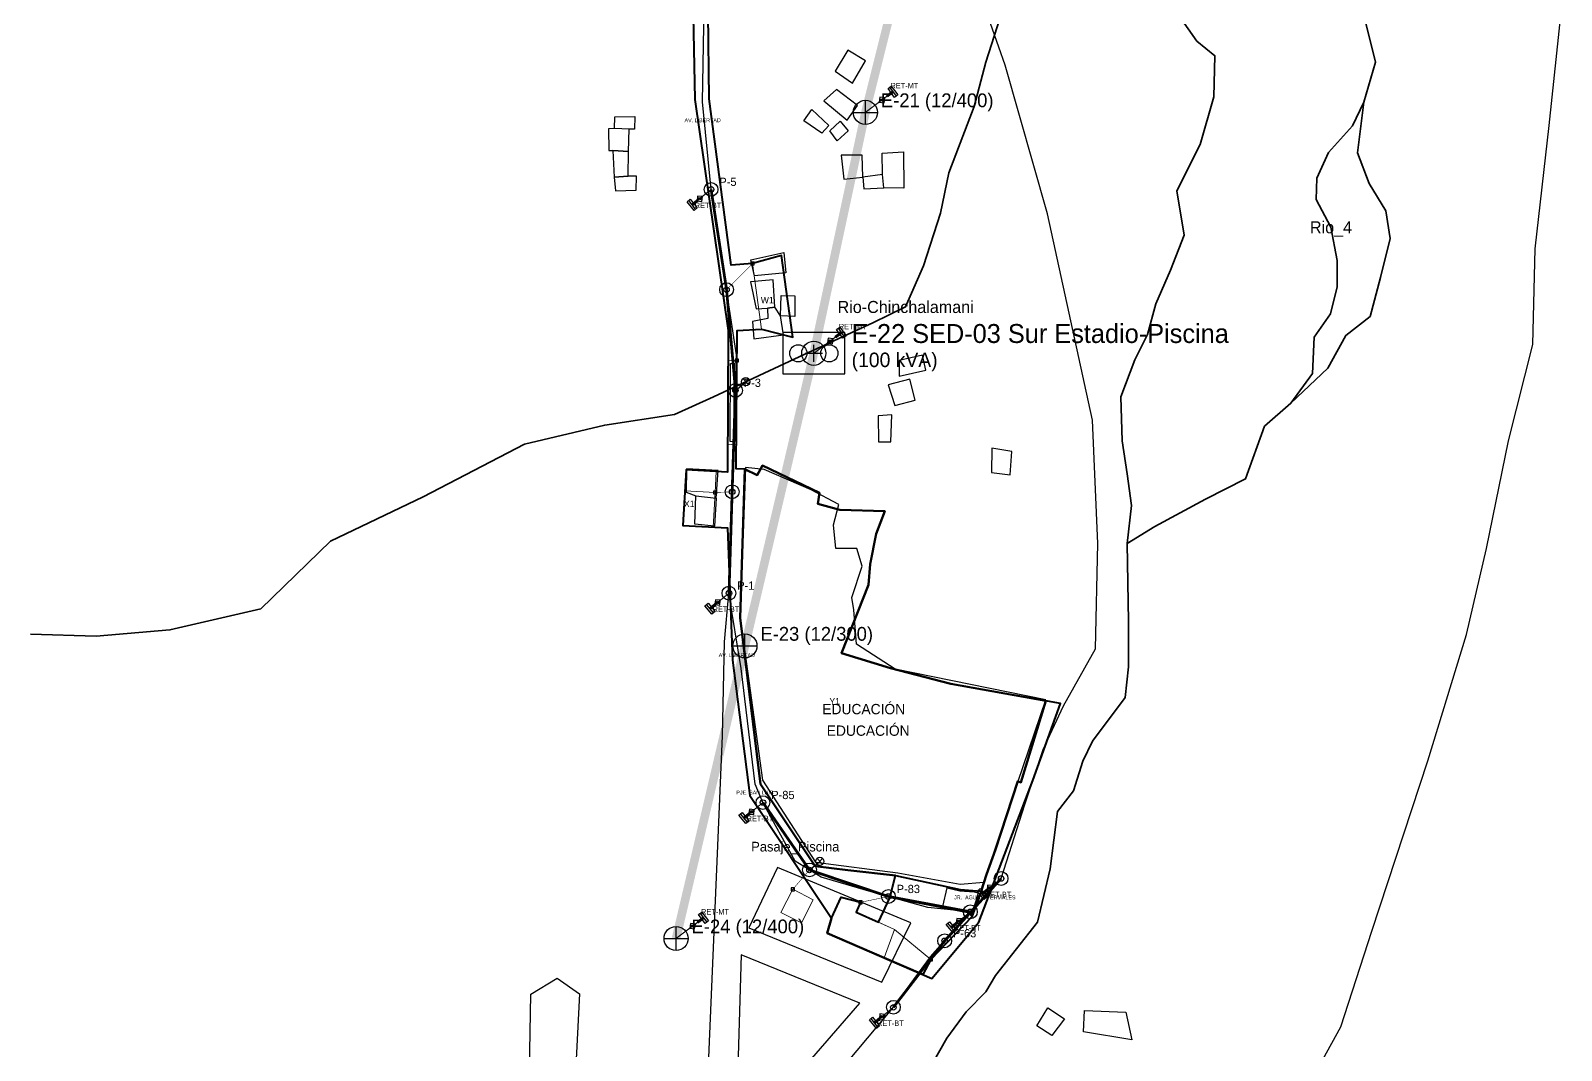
# Model space of a CAD drawing. Header units: metres. Extents: x 425183 to 427629, y 8434421 to 8436790.
# Drawn here: x 425182.5 to 425627.2, y 8434727.5 to 8435023.7 of the extents above; entities that cross this region are included whole.
import ezdxf
from ezdxf.enums import TextEntityAlignment as Align

# ---------------------------------------------------------------- set-up
doc = ezdxf.new("R2010")
doc.units = ezdxf.units.M
for name, color, linetype in [('01_RED_MT_10KV_CONDUCTOR', 1, 'Continuous'), ('02_POSTES_MT_10KV', 1, 'Continuous'), ('03_SUBESTACIONES_SED', 2, 'Continuous'), ('04_RETENIDAS_MT_BT', 6, 'Continuous'), ('06_RED_BT_DERIVACION_CAAI', 4, 'Continuous'), ('07_POSTES_BT_CAC', 5, 'Continuous'), ('08_ALUMBRADO_PUBLICO_LED', 30, 'Continuous'), ('08_TOPONIMIA_ROTULOS', 7, 'Continuous'), ('11_ACOMETIDAS_DOMICILIARIAS', 4, 'Continuous'), ('12_CAJAS_PORTAMEDIDOR_LT', 2, 'Continuous')]:
    doc.layers.add(name, color=color, linetype=linetype)
for name, color, linetype, lineweight in [('01_RIOS_Y_CUENCAS', 140, 'Continuous', 35), ('02_CALLES_Y_VIAS', 7, 'Continuous', 25), ('03_MANZANAS_ROTULOS', 6, 'Continuous', 35), ('04_LOTES_PREDIALES', 7, 'Continuous', 15), ('05_HUELLAS_CASAS_USUARIO', 30, 'Continuous', 30), ('06_HUELLAS_CASAS_COMPLEMENTO', 4, 'Continuous', 25), ('07_EQUIPAMIENTOS', 3, 'Continuous', 40)]:
    doc.layers.add(name, color=color, linetype=linetype, lineweight=lineweight)

msp = doc.modelspace()

# ---------------------------------------------------------------- linework, layer by layer
at = {"layer": '01_RED_MT_10KV_CONDUCTOR', "color": 1, "const_width": 2.5}
for points in [[(425445, 8435080), (425425, 8435000)], [(425425, 8435000), (425410, 8434930)], [(425410, 8434930), (425390, 8434845)], [(425390, 8434845), (425370, 8434760)]]:
    msp.add_lwpolyline(points, dxfattribs=at)
at = {"layer": '01_RIOS_Y_CUENCAS'}
for points in [[(425182.52, 8434848.42), (425201.52, 8434847.81), (425222.99, 8434849.65), (425249.35, 8434855.78), (425269.59, 8434875.4), (425296.57, 8434888.28), (425326, 8434903.61), (425349.3, 8434909.13), (425369.53, 8434912.19), (425380.88, 8434917.4), (425407.24, 8434929.67), (425427.17, 8434938.86), (425436.68, 8434943.46), (425441.89, 8434955.42), (425446.79, 8434970.75), (425449.25, 8434982.4), (425456.61, 8435001.71), (425459.98, 8435014.59), (425467.34, 8435037.59), (425471.93, 8435053.83), (425482.05, 8435075.3), (425490.64, 8435093.69), (425502.59, 8435105.65), (425509.64, 8435112.7)], [(425501.06, 8434874.79), (425502.29, 8434885.82), (425501.06, 8434895.02), (425499.53, 8434904.53), (425499.22, 8434917.4), (425503.21, 8434928.13), (425506.89, 8434935.49), (425509.34, 8434944.38), (425513.63, 8434954.19), (425517.62, 8434964.31), (425515.47, 8434977.19), (425522.21, 8434990.68), (425526.2, 8435004.47), (425526.51, 8435016.43), (425521.29, 8435020.72), (425513.02, 8435032.37)], [(425442.5, 8434720.27), (425448.63, 8434731), (425454.31, 8434738.66), (425459.98, 8434744.49), (425462.74, 8434749.24), (425475, 8434764.72), (425478.68, 8434780.21), (425480.83, 8434796.91), (425485.42, 8434802.89), (425488.18, 8434811.48), (425490.94, 8434817.3), (425500.45, 8434830.03), (425501.37, 8434838.92), (425501.37, 8434852.1), (425501.06, 8434874.79), (425509.03, 8434879.69), (425523.75, 8434887.66), (425535.4, 8434893.49), (425540.92, 8434908.82), (425548.58, 8434915.56), (425559.31, 8434925.68), (425564.52, 8434935.19), (425571.58, 8434940.7), (425574.64, 8434952.05), (425577.4, 8434963.39), (425576.17, 8434971.36), (425571.27, 8434979.33), (425567.9, 8434988.22), (425569.74, 8435002.94), (425573.11, 8435014.59), (425570.35, 8435025.93)], [(425548.58, 8434915.56), (425554.87, 8434924.15), (425555.33, 8434934.73), (425560.08, 8434941.47), (425562.07, 8434949.29), (425562.07, 8434956.95), (425560.23, 8434966.61), (425555.94, 8434974.73), (425556.09, 8434980.87), (425559.47, 8434988.38), (425566.52, 8434996.12), (425569.74, 8435002.94)]]:
    msp.add_lwpolyline(points, dxfattribs=at)
at = {"layer": '02_CALLES_Y_VIAS'}
for points in [[(425378.9, 8434711.77), (425383.44, 8434818.9), (425384.1, 8434846.19), (425385.37, 8434860.31), (425386.56, 8434898.55), (425387.59, 8434929.56), (425380.17, 8434977.62), (425377.66, 8435003.05), (425378.62, 8435058), (425375.3, 8435107.93), (425374.48, 8435131.88), (425375.56, 8435144.32), (425383.15, 8435170.7), (425388, 8435204.5), (425387.38, 8435254.72), (425386.74, 8435282.47), (425392.66, 8435302.63)], [(425415.07, 8434718.42), (425433.13, 8434740.01), (425443.92, 8434754.71), (425455.47, 8434767.74), (425464.41, 8434777.42), (425471.26, 8434798.97), (425476.63, 8434814.95), (425482.57, 8434827.59), (425491.86, 8434844.14), (425492.52, 8434874.78), (425490.92, 8434910.6), (425477.85, 8434970.53), (425465.58, 8435013.75), (425458.23, 8435034.7)], [(425551.58, 8434713.38), (425563.08, 8434734.38), (425572.12, 8434762.13), (425588.37, 8434811.64), (425599.56, 8434848.28), (425605.39, 8434873.26), (425611.82, 8434904.54), (425618.88, 8434932.59), (425619.49, 8434960.33), (425623.63, 8434996.21), (425627.15, 8435029.93)], [(425455.47, 8434767.74), (425443.16, 8434769), (425425.95, 8434773.78), (425412.12, 8434777.82), (425404.63, 8434782.44), (425395.24, 8434799.49), (425392.98, 8434804.87), (425388.87, 8434838.46), (425385.37, 8434860.31)], [(425327.15, 8434705.05), (425327.79, 8434743.85), (425335.43, 8434748.52), (425341.98, 8434743.89), (425339.16, 8434688.75)]]:
    msp.add_lwpolyline(points, dxfattribs=at)
at = {"layer": '02_POSTES_MT_10KV', "color": 1}
for p, q in [((425425, 8434996.5), (425425, 8435003.5)), ((425421.5, 8435000), (425428.5, 8435000)), ((425386.5, 8434845), (425393.5, 8434845)), ((425390, 8434841.5), (425390, 8434848.5)), ((425370, 8434756.5), (425370, 8434763.5)), ((425366.5, 8434760), (425373.5, 8434760))]:
    msp.add_line(p, q, dxfattribs=at)
for centre in [(425425, 8435000), (425390, 8434845), (425370, 8434760)]:
    msp.add_circle(centre, 3.5, dxfattribs=at)
at = {"layer": '03_SUBESTACIONES_SED', "color": 2}
for p, q in [((425407.5, 8434930), (425412.5, 8434930)), ((425410, 8434927.5), (425410, 8434932.5))]:
    msp.add_line(p, q, dxfattribs=at)
msp.add_lwpolyline([(425401, 8434924), (425419, 8434924), (425419, 8434936), (425401, 8434936), (425401, 8434924)], dxfattribs=at)
for centre, radius in [((425410, 8434930), 3.5), ((425405.5, 8434930), 2.5), ((425414.5, 8434930), 2.5)]:
    msp.add_circle(centre, radius, dxfattribs=at)
at = {"layer": '04_LOTES_PREDIALES'}
for points in [[(425400.63, 8434958.4), (425392.2, 8434956.06), (425394.77, 8434936.98), (425403.93, 8434934.68), (425400.63, 8434958.4)], [(425400.63, 8434958.4), (425403.93, 8434934.68), (425394.77, 8434936.98), (425392.2, 8434956.06), (425400.63, 8434958.4)], [(425385.05, 8434927.83), (425384.95, 8434903.65), (425387.47, 8434903.46), (425387.68, 8434927.93), (425385.05, 8434927.83)], [(425381.65, 8434895.67), (425381.36, 8434889.57), (425380.74, 8434879.49), (425372.01, 8434879.93), (425372.57, 8434890.02), (425372.91, 8434896.11), (425381.65, 8434895.67)], [(425381.65, 8434895.67), (425372.91, 8434896.11), (425372.57, 8434890.02), (425381.36, 8434889.57), (425381.65, 8434895.67)], [(425381.36, 8434889.57), (425372.57, 8434890.02), (425372.01, 8434879.93), (425380.74, 8434879.49), (425381.36, 8434889.57)], [(425433.74, 8434778.31), (425432.07, 8434771.82), (425455.15, 8434767.38), (425455.89, 8434766.25), (425458.58, 8434773.78), (425452.5, 8434774.25), (425433.74, 8434778.31)], [(425403.89, 8434774.28), (425409.81, 8434771.27), (425406.39, 8434764.56), (425400.47, 8434767.58), (425403.89, 8434774.28)], [(425433.44, 8434762.58), (425422.28, 8434767.64), (425423.58, 8434770.51), (425417.99, 8434772.05), (425415.13, 8434765.88), (425413.88, 8434761.5), (425430.41, 8434754.37), (425433.44, 8434762.58)], [(425455.89, 8434766.25), (425455.15, 8434767.38), (425432.07, 8434771.82), (425428.75, 8434764.71), (425433.44, 8434762.58), (425444.01, 8434753.87), (425455.89, 8434766.25)], [(425433.44, 8434762.58), (425430.41, 8434754.37), (425441.66, 8434749.52), (425444.01, 8434753.87), (425433.44, 8434762.58)]]:
    msp.add_lwpolyline(points, close=True, dxfattribs=at)
at = {"layer": '04_RETENIDAS_MT_BT', "color": 7}
for p, q in [((425432.04, 8435007.28), (425433.96, 8435004.72)), ((425375.68, 8434971.88), (425373.66, 8434974.36)), ((425417.04, 8434937.28), (425418.96, 8434934.72)), ((425380.88, 8434854.57), (425378.86, 8434857.05)), ((425390.75, 8434793.75), (425388.73, 8434796.23)), ((425459.92, 8434771.68), (425457.9, 8434774.16)), ((425377.04, 8434767.28), (425378.96, 8434764.72)), ((425450.98, 8434762), (425448.96, 8434764.48)), ((425428.64, 8434734.27), (425426.62, 8434736.75))]:
    msp.add_line(p, q, dxfattribs=at)
at = {"layer": '04_RETENIDAS_MT_BT', "color": 6, "const_width": 0.35}
for points in [[(425425, 8435000), (425433, 8435006)], [(425380.17, 8434977.62), (425374.67, 8434973.12)], [(425410, 8434930), (425418, 8434936)], [(425385.37, 8434860.31), (425379.87, 8434855.81)], [(425395.24, 8434799.49), (425389.74, 8434794.99)], [(425464.41, 8434777.42), (425458.91, 8434772.92)], [(425370, 8434760), (425378, 8434766)], [(425455.47, 8434767.74), (425449.97, 8434763.24)], [(425433.13, 8434740.01), (425427.63, 8434735.51)]]:
    msp.add_lwpolyline(points, dxfattribs=at)
at = {"layer": '04_RETENIDAS_MT_BT', "color": 2, "const_width": 0.85}
for points in [[(425431.24, 8435004.68), (425433, 8435006)], [(425376.37, 8434974.51), (425374.67, 8434973.12)], [(425416.24, 8434934.68), (425418, 8434936)], [(425381.57, 8434857.2), (425379.87, 8434855.81)], [(425391.44, 8434796.38), (425389.74, 8434794.99)], [(425460.61, 8434774.31), (425458.91, 8434772.92)], [(425376.24, 8434764.68), (425378, 8434766)], [(425451.67, 8434764.63), (425449.97, 8434763.24)], [(425429.33, 8434736.9), (425427.63, 8434735.51)]]:
    msp.add_lwpolyline(points, dxfattribs=at)
at = {"layer": '04_RETENIDAS_MT_BT', "color": 6}
for points in [[(425432.52, 8435007.64), (425434.44, 8435005.08), (425433.48, 8435004.36), (425431.56, 8435006.92), (425432.52, 8435007.64)], [(425375.22, 8434971.5), (425373.19, 8434973.98), (425374.12, 8434974.74), (425376.15, 8434972.26), (425375.22, 8434971.5)], [(425417.52, 8434937.64), (425419.44, 8434935.08), (425418.48, 8434934.36), (425416.56, 8434936.92), (425417.52, 8434937.64)], [(425380.42, 8434854.19), (425378.39, 8434856.67), (425379.32, 8434857.43), (425381.35, 8434854.95), (425380.42, 8434854.19)], [(425390.29, 8434793.37), (425388.26, 8434795.85), (425389.19, 8434796.61), (425391.22, 8434794.13), (425390.29, 8434793.37)], [(425459.46, 8434771.3), (425457.43, 8434773.78), (425458.36, 8434774.54), (425460.39, 8434772.06), (425459.46, 8434771.3)], [(425377.52, 8434767.64), (425379.44, 8434765.08), (425378.48, 8434764.36), (425376.56, 8434766.92), (425377.52, 8434767.64)], [(425450.52, 8434761.62), (425448.49, 8434764.1), (425449.42, 8434764.86), (425451.45, 8434762.38), (425450.52, 8434761.62)], [(425428.18, 8434733.89), (425426.15, 8434736.37), (425427.08, 8434737.13), (425429.11, 8434734.65), (425428.18, 8434733.89)]]:
    msp.add_lwpolyline(points, dxfattribs=at)
at = {"layer": '04_RETENIDAS_MT_BT', "color": 2}
for points in [[(425430.6, 8435004.2), (425429.2, 8435004.4), (425429, 8435003), (425430.4, 8435002.8), (425430.6, 8435004.2)], [(425376.1, 8434974.29), (425377.5, 8434974.15), (425377.64, 8434975.55), (425376.24, 8434975.69), (425376.1, 8434974.29)], [(425415.6, 8434934.2), (425414.2, 8434934.4), (425414, 8434933), (425415.4, 8434932.8), (425415.6, 8434934.2)], [(425381.3, 8434856.98), (425382.7, 8434856.84), (425382.84, 8434858.24), (425381.44, 8434858.38), (425381.3, 8434856.98)], [(425391.17, 8434796.16), (425392.57, 8434796.02), (425392.71, 8434797.42), (425391.31, 8434797.56), (425391.17, 8434796.16)], [(425460.34, 8434774.09), (425461.74, 8434773.95), (425461.88, 8434775.35), (425460.48, 8434775.49), (425460.34, 8434774.09)], [(425451.4, 8434764.41), (425452.8, 8434764.27), (425452.94, 8434765.67), (425451.54, 8434765.81), (425451.4, 8434764.41)], [(425375.6, 8434764.2), (425374.2, 8434764.4), (425374, 8434763), (425375.4, 8434762.8), (425375.6, 8434764.2)], [(425429.06, 8434736.68), (425430.46, 8434736.54), (425430.6, 8434737.94), (425429.2, 8434738.08), (425429.06, 8434736.68)]]:
    msp.add_lwpolyline(points, dxfattribs=at)
for centre in [(425429.8, 8435003.6), (425376.87, 8434974.92), (425414.8, 8434933.6), (425382.07, 8434857.61), (425391.94, 8434796.79), (425461.11, 8434774.72), (425452.17, 8434765.04), (425374.8, 8434763.6), (425429.83, 8434737.31)]:
    msp.add_circle(centre, 0.35, dxfattribs=at)
at = {"layer": '05_HUELLAS_CASAS_USUARIO'}
for points in [[(425416.24, 8435011.93), (425421.29, 8435008.46), (425425.06, 8435015.01), (425419.91, 8435018.06), (425416.24, 8435011.93)], [(425412.9, 8435003.33), (425419.69, 8434997.73), (425422.71, 8435001.97), (425416.58, 8435006.68), (425412.9, 8435003.33)], [(425409.41, 8435000.86), (425414.42, 8434996.23), (425412.32, 8434994), (425407.08, 8434997.51), (425409.41, 8435000.86)], [(425352.14, 8434995.33), (425352.24, 8434998.74), (425357.98, 8434998.77), (425357.95, 8434995.1), (425356.38, 8434995.13), (425352.14, 8434995.33)], [(425414.65, 8434994.61), (425417.68, 8434997.45), (425419.98, 8434994.63), (425416.76, 8434991.74), (425414.65, 8434994.61)], [(425356.21, 8434988.64), (425356.38, 8434995.13), (425352.14, 8434995.33), (425350.4, 8434995.21), (425350.46, 8434988.9), (425351.63, 8434988.9), (425356.21, 8434988.64)], [(425356.11, 8434981.46), (425356.21, 8434988.64), (425351.63, 8434988.9), (425352.03, 8434981.15), (425356.11, 8434981.46)], [(425417.94, 8434987.52), (425418.71, 8434980.56), (425424.22, 8434981.13), (425424.02, 8434987.54), (425417.94, 8434987.52)], [(425429.99, 8434981.91), (425429.86, 8434988.14), (425436.08, 8434988.49), (425436.11, 8434977.95), (425430.37, 8434978.11), (425429.99, 8434981.91)], [(425352.03, 8434981.15), (425352.41, 8434977.16), (425358.39, 8434977.36), (425358.47, 8434981.45), (425356.11, 8434981.46), (425352.03, 8434981.15)], [(425424.22, 8434981.13), (425424.22, 8434981.13), (425424.56, 8434977.81), (425430.37, 8434978.11), (425429.99, 8434981.91), (425424.22, 8434981.13)], [(425392.79, 8434952.54), (425391.75, 8434957.18), (425401.32, 8434959.25), (425401.85, 8434953.36), (425392.79, 8434952.54)], [(425391.63, 8434950.76), (425393.24, 8434942.92), (425396.51, 8434943.12), (425398.7, 8434943.36), (425398.17, 8434951.39), (425391.63, 8434950.76)], [(425400.3, 8434940.93), (425400.52, 8434946.81), (425404.49, 8434946.73), (425404.5, 8434940.67), (425400.3, 8434940.93)], [(425396.51, 8434943.12), (425396.61, 8434940.15), (425392.18, 8434939.21), (425392.61, 8434934.2), (425401.16, 8434935.38), (425400.3, 8434940.93), (425398.7, 8434943.36), (425396.51, 8434943.12)], [(425434.81, 8434927.93), (425434.82, 8434923.38), (425442.57, 8434925.07), (425441.62, 8434929.43), (425434.81, 8434927.93)], [(425431.56, 8434920.86), (425433.54, 8434914.84), (425439.42, 8434916.34), (425437.91, 8434922.46), (425431.56, 8434920.86)], [(425428.69, 8434911.85), (425428.8, 8434904.24), (425432.35, 8434904.25), (425432.7, 8434912.14), (425428.69, 8434911.85)], [(425461.69, 8434902.48), (425461.62, 8434895.33), (425467.04, 8434894.7), (425467.49, 8434901.48), (425461.69, 8434902.48)], [(425381.61, 8434887.96), (425382.24, 8434895.99), (425372.99, 8434896.48), (425372.92, 8434889.65), (425375.77, 8434888.59), (425381.61, 8434887.96)], [(425410.46, 8434782.14), (425434.38, 8434779.05), (425452.51, 8434775.76), (425459.42, 8434776.34), (425477.39, 8434829.3), (425433.65, 8434838.27), (425422.42, 8434845.48), (425421.64, 8434855.5), (425421.07, 8434859.02), (425424.03, 8434868.13), (425422.52, 8434873.32), (425416.36, 8434873.31), (425415.77, 8434880.17), (425417.25, 8434886.12), (425409.21, 8434890.36), (425395.55, 8434896.26), (425390.13, 8434896.81), (425388.58, 8434853.17), (425395.12, 8434805.95), (425410.46, 8434782.14)], [(425381.17, 8434879.75), (425375.47, 8434880.38), (425375.77, 8434888.59), (425381.61, 8434887.96), (425381.17, 8434879.75)], [(425391.09, 8434763.14), (425429.8, 8434747.29), (425438.16, 8434764.58), (425399.44, 8434780.62), (425391.09, 8434763.14)], [(425388.94, 8434755.24), (425387.23, 8434699.54), (425423.35, 8434741.23), (425388.94, 8434755.24)], [(425474.78, 8434734.6), (425477.94, 8434739.9), (425482.81, 8434736.67), (425479.18, 8434731.83), (425474.78, 8434734.6)], [(425488.68, 8434739.1), (425500.64, 8434738.58), (425502.35, 8434730.51), (425488.33, 8434732.88), (425488.68, 8434739.1)]]:
    msp.add_lwpolyline(points, close=True, dxfattribs=at)
at = {"layer": '06_HUELLAS_CASAS_COMPLEMENTO'}
for points in [[(425385.85, 8434927.06), (425386.87, 8434927.1), (425386.68, 8434904.32), (425385.75, 8434904.39), (425385.85, 8434927.06)], [(425452.44, 8434773.86), (425456.55, 8434773.54), (425457.74, 8434773.26), (425457.31, 8434771.41), (425455.78, 8434767.14), (425455.39, 8434767.74), (425447.44, 8434769.27), (425448.7, 8434774.67), (425452.44, 8434773.86)]]:
    msp.add_lwpolyline(points, close=True, dxfattribs=at)
at = {"layer": '06_RED_BT_DERIVACION_CAAI', "color": 4, "const_width": 0.8}
for points in [[(425384.67, 8434948.49), (425380.17, 8434977.62)], [(425387.25, 8434919.24), (425384.67, 8434948.49)], [(425386.29, 8434889.77), (425387.25, 8434919.24)], [(425385.37, 8434860.31), (425386.29, 8434889.77)], [(425408.75, 8434779.9), (425395.24, 8434799.49)], [(425431.67, 8434772.19), (425408.75, 8434779.9)], [(425448.02, 8434759.33), (425464.41, 8434777.42)], [(425455.47, 8434767.74), (425431.67, 8434772.19)], [(425433.13, 8434740.01), (425448.02, 8434759.33)]]:
    msp.add_lwpolyline(points, dxfattribs=at)
at = {"layer": '07_EQUIPAMIENTOS'}
msp.add_lwpolyline([(425373.24, 8435115.65), (425375.48, 8435003.74), (425385.09, 8434936.6), (425384.91, 8434895.5), (425372.91, 8434896.11), (425372.01, 8434879.93), (425384.92, 8434879.28), (425386.41, 8434840.86), (425391.41, 8434801.54), (425415.13, 8434765.88), (425413.88, 8434761.5), (425444.29, 8434748.38), (425457.9, 8434764.7), (425473.6, 8434805.89), (425481.68, 8434828.23), (425449.78, 8434833.97), (425432.26, 8434838.51), (425418.03, 8434842.92), (425425.86, 8434862.73), (425426.34, 8434868.76), (425428.12, 8434877.53), (425430.65, 8434884.11), (425417.61, 8434884.52), (425411.19, 8434886.25), (425411.66, 8434889.51), (425395.15, 8434897.41), (425393.58, 8434894.61), (425389.98, 8434896.35), (425387.41, 8434896.47), (425387.75, 8434936.6), (425394.77, 8434936.98), (425403.93, 8434934.68), (425400.63, 8434958.4), (425392.2, 8434956.06), (425385.97, 8434955.64), (425379.59, 8435003.97), (425379, 8435053.58)], dxfattribs=at)
for points in [[(425449.78, 8434833.97), (425432.26, 8434838.51), (425418.03, 8434842.92), (425425.86, 8434862.73), (425426.34, 8434868.76), (425428.12, 8434877.53), (425430.65, 8434884.11), (425417.61, 8434884.52), (425411.19, 8434886.25), (425411.66, 8434889.51), (425395.15, 8434897.41), (425393.58, 8434894.61), (425389.98, 8434896.35), (425388.65, 8434853.12), (425394.52, 8434804.83), (425410.39, 8434781.03), (425419.92, 8434779.81), (425433.74, 8434778.31), (425452.5, 8434774.25), (425458.58, 8434773.78), (425460.12, 8434778.59), (425462.76, 8434785.82), (425469.26, 8434805.69), (425470.1, 8434805.35), (425477.39, 8434829), (425449.78, 8434833.97)], [(425430.65, 8434884.11), (425428.12, 8434877.53), (425426.34, 8434868.76), (425425.86, 8434862.73), (425418.03, 8434842.92), (425432.26, 8434838.51), (425449.78, 8434833.97), (425477.39, 8434829), (425470.1, 8434805.35), (425469.26, 8434805.69), (425462.76, 8434785.82), (425460.12, 8434778.59), (425458.58, 8434773.78), (425455.89, 8434766.25), (425444.01, 8434753.87), (425441.66, 8434749.52), (425430.41, 8434754.37), (425413.88, 8434761.5), (425415.13, 8434765.88), (425417.99, 8434772.05), (425423.58, 8434770.51), (425422.28, 8434767.64), (425428.75, 8434764.71), (425432.07, 8434771.82), (425433.74, 8434778.31), (425419.92, 8434779.81), (425410.39, 8434781.03), (425394.52, 8434804.83), (425388.65, 8434853.12), (425389.98, 8434896.35), (425393.58, 8434894.61), (425395.15, 8434897.41), (425411.66, 8434889.51), (425411.19, 8434886.25), (425417.61, 8434884.52), (425430.65, 8434884.11)]]:
    msp.add_lwpolyline(points, close=True, dxfattribs=at)
at = {"layer": '07_POSTES_BT_CAC', "color": 5}
for centre, radius in [((425380.17, 8434977.62), 2), ((425380.17, 8434977.62), 0.8), ((425384.67, 8434948.49), 2), ((425384.67, 8434948.49), 0.8), ((425387.25, 8434919.24), 2), ((425387.25, 8434919.24), 0.8), ((425386.29, 8434889.77), 2), ((425386.29, 8434889.77), 0.8), ((425385.37, 8434860.31), 2), ((425385.37, 8434860.31), 0.8), ((425395.24, 8434799.49), 2), ((425395.24, 8434799.49), 0.8), ((425408.75, 8434779.9), 2), ((425408.75, 8434779.9), 0.8), ((425464.41, 8434777.42), 2), ((425464.41, 8434777.42), 0.8), ((425431.67, 8434772.19), 2), ((425431.67, 8434772.19), 0.8), ((425455.47, 8434767.74), 2), ((425455.47, 8434767.74), 0.8), ((425448.02, 8434759.33), 2), ((425448.02, 8434759.33), 0.8), ((425433.13, 8434740.01), 2), ((425433.13, 8434740.01), 0.8)]:
    msp.add_circle(centre, radius, dxfattribs=at)
at = {"layer": '08_ALUMBRADO_PUBLICO_LED', "color": 30}
for p, q in [((425387.25, 8434919.24), (425390.25, 8434921.74)), ((425389.45, 8434920.94), (425391.05, 8434922.54)), ((425389.45, 8434922.54), (425391.05, 8434920.94)), ((425408.75, 8434779.9), (425411.75, 8434782.4)), ((425410.95, 8434781.6), (425412.55, 8434783.2)), ((425410.95, 8434783.2), (425412.55, 8434781.6))]:
    msp.add_line(p, q, dxfattribs=at)
for centre in [(425390.25, 8434921.74), (425411.75, 8434782.4)]:
    msp.add_circle(centre, 1.2, dxfattribs=at)
at = {"layer": '11_ACOMETIDAS_DOMICILIARIAS', "color": 4, "const_width": 0.15}
for points in [[(425384.67, 8434948.49), (425392.2, 8434956.06)], [(425384.67, 8434948.49), (425392.2, 8434956.06)], [(425387.25, 8434919.24), (425387.68, 8434927.93)], [(425386.29, 8434889.77), (425381.36, 8434889.57)], [(425386.29, 8434889.77), (425381.36, 8434889.57)], [(425386.29, 8434889.77), (425381.36, 8434889.57)], [(425408.75, 8434779.9), (425403.89, 8434774.28)], [(425431.67, 8434772.19), (425423.58, 8434770.51)], [(425455.47, 8434767.74), (425455.15, 8434767.38)], [(425448.02, 8434759.33), (425444.01, 8434753.87)], [(425448.02, 8434759.33), (425444.01, 8434753.87)]]:
    msp.add_lwpolyline(points, dxfattribs=at)
at = {"layer": '12_CAJAS_PORTAMEDIDOR_LT', "color": 2}
for points in [[(425391.7, 8434955.66), (425392.7, 8434955.66), (425392.7, 8434956.46), (425391.7, 8434956.46), (425391.7, 8434955.66)], [(425391.7, 8434955.66), (425392.7, 8434955.66), (425392.7, 8434956.46), (425391.7, 8434956.46), (425391.7, 8434955.66)], [(425387.18, 8434927.53), (425388.18, 8434927.53), (425388.18, 8434928.33), (425387.18, 8434928.33), (425387.18, 8434927.53)], [(425380.86, 8434889.17), (425381.86, 8434889.17), (425381.86, 8434889.97), (425380.86, 8434889.97), (425380.86, 8434889.17)], [(425380.86, 8434889.17), (425381.86, 8434889.17), (425381.86, 8434889.97), (425380.86, 8434889.97), (425380.86, 8434889.17)], [(425380.86, 8434889.17), (425381.86, 8434889.17), (425381.86, 8434889.97), (425380.86, 8434889.97), (425380.86, 8434889.17)], [(425403.39, 8434773.88), (425404.39, 8434773.88), (425404.39, 8434774.68), (425403.39, 8434774.68), (425403.39, 8434773.88)], [(425423.08, 8434770.11), (425424.08, 8434770.11), (425424.08, 8434770.91), (425423.08, 8434770.91), (425423.08, 8434770.11)], [(425454.65, 8434766.98), (425455.65, 8434766.98), (425455.65, 8434767.78), (425454.65, 8434767.78), (425454.65, 8434766.98)], [(425443.51, 8434753.47), (425444.51, 8434753.47), (425444.51, 8434754.27), (425443.51, 8434754.27), (425443.51, 8434753.47)], [(425443.51, 8434753.47), (425444.51, 8434753.47), (425444.51, 8434754.27), (425443.51, 8434754.27), (425443.51, 8434753.47)]]:
    msp.add_lwpolyline(points, dxfattribs=at)

# ---------------------------------------------------------------- texts
at = {"layer": '01_RIOS_Y_CUENCAS'}
for s, p in [('Rio_4', (425560.23, 8434966.61)), ('Rio-Chinchalamani', (425436.68, 8434943.46))]:
    msp.add_text(s, height=3.5, dxfattribs=at).set_placement(p, align=Align.MIDDLE_CENTER)
at = {"layer": '02_POSTES_MT_10KV', "color": 1}
for s, p in [('E-21 (12/400)', (425429.5, 8435001.5)), ('E-23 (12/300)', (425394.5, 8434846.5)), ('E-24 (12/400)', (425374.5, 8434761.5))]:
    msp.add_text(s, height=4, dxfattribs=at).set_placement(p)
at = {"layer": '03_MANZANAS_ROTULOS'}
for s, p in [('W1', (425396.49, 8434945.46)), ('X1', (425373.83, 8434886.25)), ('Y1', (425416.07, 8434828.91))]:
    msp.add_text(s, height=1.875, dxfattribs=at).set_placement(p, align=Align.MIDDLE_CENTER)
at = {"layer": '03_SUBESTACIONES_SED', "color": 2}
for s, height, p in [('E-22 SED-03 Sur Estadio-Piscina', 5.5, (425421, 8434933)), ('(100 kVA)', 4.2, (425421, 8434926))]:
    msp.add_text(s, height=height, dxfattribs=at).set_placement(p)
at = {"layer": '04_RETENIDAS_MT_BT', "color": 6}
for s, p in [('RET-MT', (425432.28, 8435006.96)), ('RET-BT', (425375.43, 8434972.19)), ('RET-MT', (425417.28, 8434936.96)), ('RET-BT', (425380.63, 8434854.88)), ('RET-BT', (425390.5, 8434794.06)), ('RET-BT', (425459.67, 8434771.99)), ('RET-MT', (425377.28, 8434766.96)), ('RET-BT', (425450.73, 8434762.31)), ('RET-BT', (425428.39, 8434734.58))]:
    msp.add_text(s, height=1.6, dxfattribs=at).set_placement(p)
at = {"layer": '07_EQUIPAMIENTOS'}
for p in [(425424.51, 8434826.64), (425425.8, 8434820.38)]:
    msp.add_text('EDUCACIÓN', height=3, dxfattribs=at).set_placement(p, align=Align.MIDDLE_CENTER)
at = {"layer": '07_POSTES_BT_CAC', "color": 5}
for s, p in [('P-5', (425382.57, 8434978.62)), ('P-3', (425389.65, 8434920.24)), ('P-1', (425387.77, 8434861.31)), ('P-85', (425397.64, 8434800.49)), ('P-83', (425434.07, 8434773.19)), ('P-63', (425450.42, 8434760.33))]:
    msp.add_text(s, height=2.4, dxfattribs=at).set_placement(p)
at = {"layer": '08_TOPONIMIA_ROTULOS'}
for s, p in [('AV. LIBERTAD', (425377.72, 8434997.7)), ('AV. LIBERTAD', (425387.65, 8434842.3)), ('PJE. SAN LUIS', (425392.9, 8434802.4)), ('JR.  AGUAS  TERMALES', (425459.68, 8434771.94))]:
    msp.add_text(s, height=1.125, dxfattribs=at).set_placement(p, align=Align.MIDDLE_CENTER)
msp.add_text('Pasaje_Piscina', height=2.8, dxfattribs=at).set_placement((425404.63, 8434784.44), align=Align.BOTTOM_CENTER)

doc.saveas('drawing.dxf')
